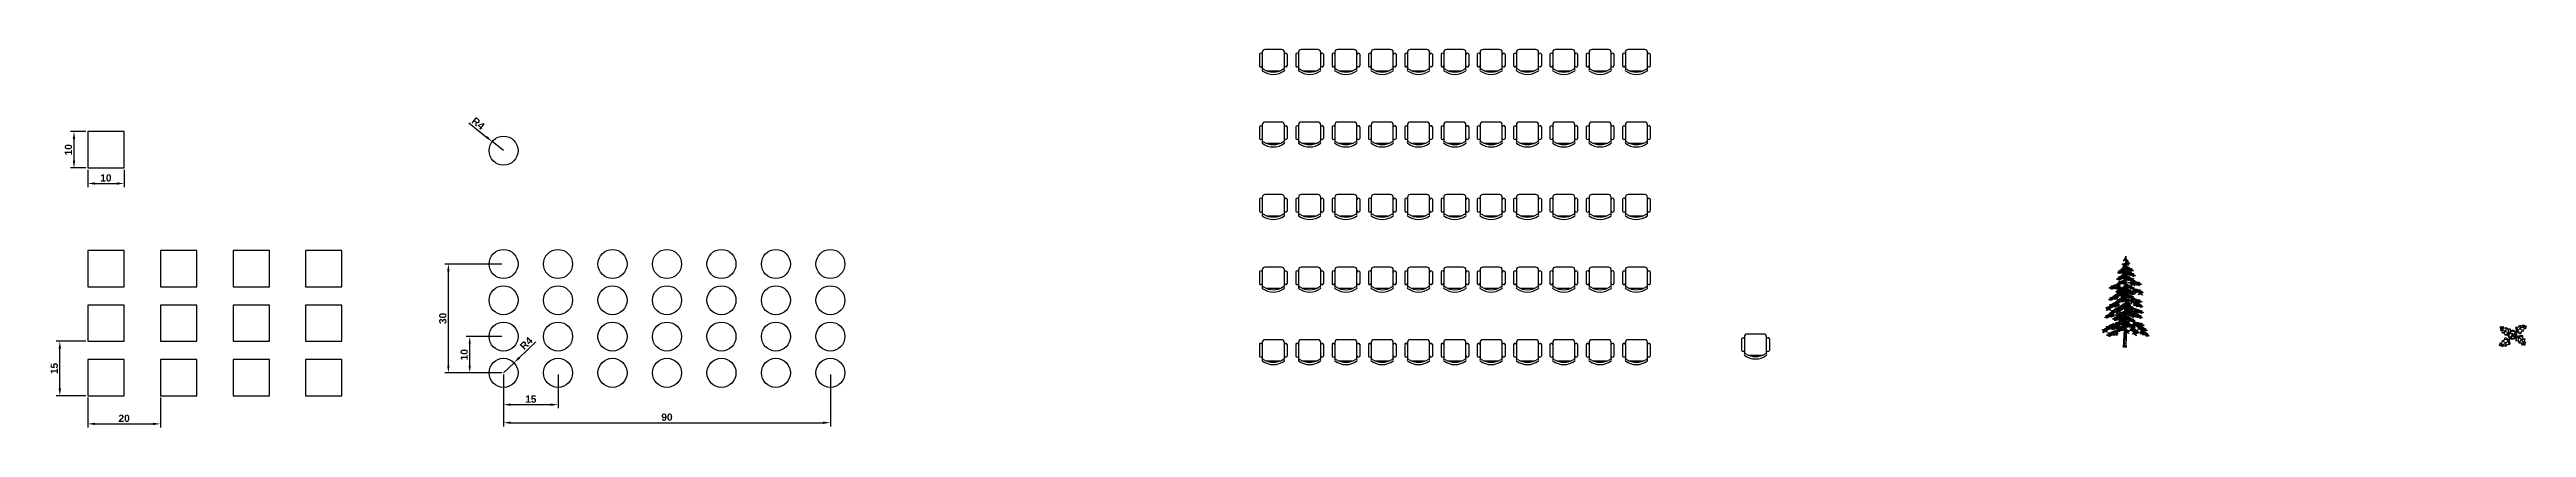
# Model space of a CAD drawing. Header units: millimetres. Extents: x 2178 to 2860, y 1716 to 1821.
import ezdxf

# ---------------------------------------------------------------- set-up
doc = ezdxf.new("R2010")
doc.units = ezdxf.units.MM
doc.layers.add('Cota', color=255, linetype='Continuous')
doc.layers.add('Linha', color=7, linetype='Continuous', lineweight=30)
doc.styles.get("Standard").update_dxf_attribs({"font": ''})
doc.styles.get('Standard').set_extended_font_data('Arial', bold=True)
doc.dimstyles.new('ISO-25', dxfattribs={"dimscale": 0.8, "dimtxt": 2.5, "dimasz": 2.5, "dimexe": 1.25, "dimexo": 0.625, "dimtad": 1, "dimtxsty": 'Standard', "dimcen": 2.5, "dimclrt": 7, "dimadec": 0, "dimazin": 0, "dimtfac": 1, "dimtmove": 0, "dimatfit": 3, "dimfxl": 1, "dimarcsym": 0})

# ---------------------------------------------------------------- blocks, each defined once
blk = doc.blocks.new('*U1')
at = {"layer": 'Linha'}
blk.add_lwpolyline([(-5, -5), (5, -5), (5, 5), (-5, 5)], close=True, dxfattribs=at)
blk = doc.blocks.new('*U2')
at = {"layer": 'Cota', "color": 0, "linetype": 'ByBlock', "lineweight": -2, "transparency": 16777216}
for p in [(0, 30), (20, 30), (40, 30), (60, 30), (0, 15), (20, 15), (40, 15), (60, 15), (0, 0), (20, 0), (40, 0), (60, 0)]:
    blk.add_blockref('*U1', p, dxfattribs=at)
blk = doc.blocks.new('*D3')
at = {"layer": 'Cota', "color": 0, "lineweight": -2, "transparency": 16777216}
for p, q in [((2188.08, 1724.6), (2188.08, 1716.33)), ((2208.08, 1724.6), (2208.08, 1716.33)), ((2190.08, 1717.33), (2206.08, 1717.33))]:
    blk.add_line(p, q, dxfattribs=at)
at = {"layer": 'Cota', "color": 0, "transparency": 16777216}
for points in [[(2190.08, 1717.66), (2190.08, 1717), (2188.08, 1717.33)], [(2206.08, 1717.66), (2206.08, 1717), (2208.08, 1717.33)]]:
    blk.add_solid(points, dxfattribs=at)
at = {"layer": 'Defpoints', "color": 0, "transparency": 16777216}
for p in [(2188.08, 1725.1), (2208.08, 1725.1), (2208.08, 1717.33)]:
    blk.add_point(p, dxfattribs=at)
at = {"layer": 'Cota', "color": 7, "transparency": 16777216, "insert": (2198.08, 1718.85), "char_height": 2, "attachment_point": 5}
blk.add_mtext('20', dxfattribs=at)
blk = doc.blocks.new('*D4')
at = {"layer": 'Cota', "color": 0, "lineweight": -2, "transparency": 16777216}
for p, q in [((2187.58, 1740.1), (2179.38, 1740.1)), ((2180.38, 1727.1), (2180.38, 1738.1)), ((2187.58, 1725.1), (2179.38, 1725.1))]:
    blk.add_line(p, q, dxfattribs=at)
at = {"layer": 'Cota', "color": 0, "transparency": 16777216}
for points in [[(2180.05, 1738.1), (2180.71, 1738.1), (2180.38, 1740.1)], [(2180.05, 1727.1), (2180.71, 1727.1), (2180.38, 1725.1)]]:
    blk.add_solid(points, dxfattribs=at)
at = {"layer": 'Defpoints', "color": 0, "transparency": 16777216}
for p in [(2180.38, 1740.1), (2188.08, 1740.1), (2188.08, 1725.1)]:
    blk.add_point(p, dxfattribs=at)
at = {"layer": 'Cota', "color": 7, "transparency": 16777216, "insert": (2178.86, 1732.6), "char_height": 2, "attachment_point": 5, "rotation": 90}
blk.add_mtext('15', dxfattribs=at)
blk = doc.blocks.new('*U5')
at = {"layer": 'Linha'}
blk.add_circle((0, 0), 4, dxfattribs=at)
blk = doc.blocks.new('*U6')
at = {"layer": 'Linha', "color": 0, "linetype": 'ByBlock', "lineweight": -2, "transparency": 16777216}
for p in [(0, 30), (15, 30), (30, 30), (45, 30), (60, 30), (75, 30), (90, 30), (0, 20), (15, 20), (30, 20), (45, 20), (60, 20), (75, 20), (90, 20), (0, 10), (15, 10), (30, 10), (45, 10), (60, 10), (75, 10), (90, 10), (0, 0), (15, 0), (30, 0), (45, 0), (60, 0), (75, 0), (90, 0)]:
    blk.add_blockref('*U5', p, dxfattribs=at)
blk = doc.blocks.new('*D7')
at = {"layer": 'Cota', "color": 0, "lineweight": -2, "transparency": 16777216}
for p, q in [((2311.43, 1739.95), (2306.89, 1735.57)), ((2302.58, 1731.4), (2305.46, 1734.18))]:
    blk.add_line(p, q, dxfattribs=at)
at = {"layer": 'Cota', "color": 0, "transparency": 16777216}
blk.add_solid([(2306.66, 1735.81), (2307.13, 1735.33), (2305.46, 1734.18)], dxfattribs=at)
at = {"layer": 'Defpoints', "color": 0, "transparency": 16777216}
for p in [(2305.46, 1734.18), (2302.58, 1731.4)]:
    blk.add_point(p, dxfattribs=at)
at = {"layer": 'Cota', "color": 7, "transparency": 16777216, "insert": (2308.83, 1739.54), "char_height": 2, "attachment_point": 5, "rotation": 44.04479}
blk.add_mtext('R4', dxfattribs=at)
blk = doc.blocks.new('*D8')
at = {"layer": 'Cota', "color": 0, "lineweight": -2, "transparency": 16777216}
for p, q in [((2302.58, 1730.9), (2302.58, 1721.63)), ((2317.58, 1730.9), (2317.58, 1721.63)), ((2304.58, 1722.63), (2315.58, 1722.63))]:
    blk.add_line(p, q, dxfattribs=at)
at = {"layer": 'Cota', "color": 0, "transparency": 16777216}
for points in [[(2304.58, 1722.96), (2304.58, 1722.29), (2302.58, 1722.63)], [(2315.58, 1722.96), (2315.58, 1722.29), (2317.58, 1722.63)]]:
    blk.add_solid(points, dxfattribs=at)
at = {"layer": 'Defpoints', "color": 0, "transparency": 16777216}
for p in [(2302.58, 1731.4), (2317.58, 1731.4), (2317.58, 1722.63)]:
    blk.add_point(p, dxfattribs=at)
at = {"layer": 'Cota', "color": 7, "transparency": 16777216, "insert": (2310.08, 1724.15), "char_height": 2, "attachment_point": 5}
blk.add_mtext('15', dxfattribs=at)
blk = doc.blocks.new('*D9')
at = {"layer": 'Cota', "color": 0, "lineweight": -2, "transparency": 16777216}
for p, q in [((2302.08, 1741.4), (2292.26, 1741.4)), ((2293.26, 1733.4), (2293.26, 1739.4)), ((2302.08, 1731.4), (2292.26, 1731.4))]:
    blk.add_line(p, q, dxfattribs=at)
at = {"layer": 'Cota', "color": 0, "transparency": 16777216}
for points in [[(2292.93, 1739.4), (2293.59, 1739.4), (2293.26, 1741.4)], [(2292.93, 1733.4), (2293.59, 1733.4), (2293.26, 1731.4)]]:
    blk.add_solid(points, dxfattribs=at)
at = {"layer": 'Defpoints', "color": 0, "transparency": 16777216}
for p in [(2293.26, 1741.4), (2302.58, 1741.4), (2302.58, 1731.4)]:
    blk.add_point(p, dxfattribs=at)
at = {"layer": 'Cota', "color": 7, "transparency": 16777216, "insert": (2291.74, 1736.4), "char_height": 2, "attachment_point": 5, "rotation": 90}
blk.add_mtext('10', dxfattribs=at)
blk = doc.blocks.new('*D10')
at = {"layer": 'Cota', "color": 0, "lineweight": -2, "transparency": 16777216}
for p, q in [((2302.58, 1730.9), (2302.58, 1716.65)), ((2392.58, 1730.9), (2392.58, 1716.65)), ((2304.58, 1717.65), (2390.58, 1717.65))]:
    blk.add_line(p, q, dxfattribs=at)
at = {"layer": 'Cota', "color": 0, "transparency": 16777216}
for points in [[(2304.58, 1717.99), (2304.58, 1717.32), (2302.58, 1717.65)], [(2390.58, 1717.99), (2390.58, 1717.32), (2392.58, 1717.65)]]:
    blk.add_solid(points, dxfattribs=at)
at = {"layer": 'Defpoints', "color": 0, "transparency": 16777216}
for p in [(2302.58, 1731.4), (2392.58, 1731.4), (2392.58, 1717.65)]:
    blk.add_point(p, dxfattribs=at)
at = {"layer": 'Cota', "color": 7, "transparency": 16777216, "insert": (2347.58, 1719.17), "char_height": 2, "attachment_point": 5}
blk.add_mtext('90', dxfattribs=at)
blk = doc.blocks.new('*D11')
at = {"layer": 'Cota', "color": 0, "lineweight": -2, "transparency": 16777216}
for p, q in [((2302.08, 1761.4), (2286.38, 1761.4)), ((2287.38, 1733.4), (2287.38, 1759.4)), ((2302.08, 1731.4), (2286.38, 1731.4))]:
    blk.add_line(p, q, dxfattribs=at)
at = {"layer": 'Cota', "color": 0, "transparency": 16777216}
for points in [[(2287.04, 1759.4), (2287.71, 1759.4), (2287.38, 1761.4)], [(2287.04, 1733.4), (2287.71, 1733.4), (2287.38, 1731.4)]]:
    blk.add_solid(points, dxfattribs=at)
at = {"layer": 'Defpoints', "color": 0, "transparency": 16777216}
for p in [(2287.38, 1761.4), (2302.58, 1761.4), (2302.58, 1731.4)]:
    blk.add_point(p, dxfattribs=at)
at = {"layer": 'Cota', "color": 7, "transparency": 16777216, "insert": (2285.86, 1746.4), "char_height": 2, "attachment_point": 5, "rotation": 90}
blk.add_mtext('30', dxfattribs=at)
blk = doc.blocks.new('*D12')
at = {"layer": 'Cota', "color": 0, "lineweight": -2, "transparency": 16777216}
for p, q in [((2187.58, 1797.89), (2183.28, 1797.89)), ((2184.28, 1795.89), (2184.28, 1789.89)), ((2187.58, 1787.89), (2183.28, 1787.89))]:
    blk.add_line(p, q, dxfattribs=at)
at = {"layer": 'Cota', "color": 0, "transparency": 16777216}
for points in [[(2183.95, 1795.89), (2184.62, 1795.89), (2184.28, 1797.89)], [(2183.95, 1789.89), (2184.62, 1789.89), (2184.28, 1787.89)]]:
    blk.add_solid(points, dxfattribs=at)
at = {"layer": 'Defpoints', "color": 0, "transparency": 16777216}
for p in [(2188.08, 1797.89), (2184.28, 1787.89), (2188.08, 1787.89)]:
    blk.add_point(p, dxfattribs=at)
at = {"layer": 'Cota', "color": 7, "transparency": 16777216, "insert": (2182.76, 1792.89), "char_height": 2, "attachment_point": 5, "rotation": 90}
blk.add_mtext('10', dxfattribs=at)
blk = doc.blocks.new('*D13')
at = {"layer": 'Cota', "color": 0, "lineweight": -2, "transparency": 16777216}
for p, q in [((2188.08, 1787.39), (2188.08, 1782.6)), ((2198.08, 1787.39), (2198.08, 1782.6)), ((2190.08, 1783.6), (2196.08, 1783.6))]:
    blk.add_line(p, q, dxfattribs=at)
at = {"layer": 'Cota', "color": 0, "transparency": 16777216}
for points in [[(2190.08, 1783.93), (2190.08, 1783.27), (2188.08, 1783.6)], [(2196.08, 1783.93), (2196.08, 1783.27), (2198.08, 1783.6)]]:
    blk.add_solid(points, dxfattribs=at)
at = {"layer": 'Defpoints', "color": 0, "transparency": 16777216}
for p in [(2188.08, 1787.89), (2198.08, 1787.89), (2198.08, 1783.6)]:
    blk.add_point(p, dxfattribs=at)
at = {"layer": 'Cota', "color": 7, "transparency": 16777216, "insert": (2193.08, 1785.12), "char_height": 2, "attachment_point": 5}
blk.add_mtext('10', dxfattribs=at)
blk = doc.blocks.new('*D14')
at = {"layer": 'Cota', "color": 0, "lineweight": -2, "transparency": 16777216}
for p, q in [((2292.98, 1800.33), (2297.9, 1796.39)), ((2302.58, 1792.65), (2299.46, 1795.14))]:
    blk.add_line(p, q, dxfattribs=at)
at = {"layer": 'Cota', "color": 0, "transparency": 16777216}
blk.add_solid([(2298.11, 1796.65), (2297.69, 1796.13), (2299.46, 1795.14)], dxfattribs=at)
at = {"layer": 'Defpoints', "color": 0, "transparency": 16777216}
for p in [(2299.46, 1795.14), (2302.58, 1792.65)]:
    blk.add_point(p, dxfattribs=at)
at = {"layer": 'Cota', "color": 7, "transparency": 16777216, "insert": (2295.6, 1800.16), "char_height": 2, "attachment_point": 5, "rotation": 321.33032}
blk.add_mtext('R4', dxfattribs=at)
blk = doc.blocks.new('cadeira')
at = {"layer": 'Linha'}
for p, q in [((2.29, 6.86), (-2.29, 6.86)), ((-3.81, 5.56), (-3.81, 2.32)), ((-3.05, 6.1), (-3.05, 1.78)), ((-1.89, 1.02), (1.89, 1.02)), ((3.05, 1.78), (3.05, 6.1)), ((3.82, 5.56), (3.82, 2.32))]:
    blk.add_line(p, q, dxfattribs=at)
for centre, radius, start, end in [((-2.29, 6.1), 0.762, 90, 180), ((2.29, 6.1), 0.762, 0, 90), ((-3.43, 5.45), 0.397, 16.2602, 163.7398), ((-3.43, 2.43), 0.397, 196.2602, 343.7398), ((-2.82, 1.18), 0.279, 57.97259, 216.69006), ((-2.29, 1.78), 0.762, 180, 207.58444), ((0, 5.08), 5.08, 233.1301, 306.8699), ((0, 5.63), 4.99, 237.57575, 302.42425), ((2.82, 1.18), 0.279, 323.30994, 122.02741), ((2.29, 1.78), 0.762, 332.41556, 0), ((3.44, 5.45), 0.397, 16.2602, 170.70537), ((3.44, 2.43), 0.397, 189.29463, 343.7398)]:
    blk.add_arc(centre, radius, start, end, dxfattribs=at)
blk = doc.blocks.new('*U16')
at = {"layer": 'Linha'}
blk.add_blockref('cadeira', (-0.01, -3.43), dxfattribs=at)
blk = doc.blocks.new('*U17')
at = {"layer": 'Linha', "color": 0, "linetype": 'ByBlock', "lineweight": -2, "transparency": 16777216}
for p in [(0, 80), (10, 80), (20, 80), (30, 80), (40, 80), (50, 80), (60, 80), (70, 80), (80, 80), (90, 80), (100, 80), (0, 60), (10, 60), (20, 60), (30, 60), (40, 60), (50, 60), (60, 60), (70, 60), (80, 60), (90, 60), (100, 60), (0, 40), (10, 40), (20, 40), (30, 40), (40, 40), (50, 40), (60, 40), (70, 40), (80, 40), (90, 40), (100, 40), (0, 20), (10, 20), (20, 20), (30, 20), (40, 20), (50, 20), (60, 20), (70, 20), (80, 20), (90, 20), (100, 20), (0, 0), (10, 0), (20, 0), (30, 0), (40, 0), (50, 0), (60, 0), (70, 0), (80, 0), (90, 0), (100, 0)]:
    blk.add_blockref('*U16', p, dxfattribs=at)
blk = doc.blocks.new('NEEDLES')
for p, q in [((0, 0), (34, -17)), ((10, -6), (11, -22)), ((15, -10), (19, -25)), ((21, -12), (28, -26)), ((27, -15), (37, -26)), ((35, -18), (43, -24))]:
    blk.add_line(p, q)
blk = doc.blocks.new('NEEDLE')
for p, xscale, yscale, zscale, rotation in [((-0.5, 0), -0.24, 0.24, 0.24, 349.153938869936), ((-0.2, 0), -0.3, 0.3, 0.3, 29.2082924679731), ((0.1, 0), 0.24, 0.24, 0.24, 334.9095387782332)]:
    blk.add_blockref('NEEDLES', p, dxfattribs=dict(xscale=xscale, yscale=yscale, zscale=zscale, rotation=rotation))
blk = doc.blocks.new('BRANCH')
for p, xscale, yscale, zscale, rotation in [((-1.4, 0.6), -0.3, 0.3, 0.3, 359.640705686777), ((1.8, 2.1), -0.24, 0.24, 0.24, 19.43419401655424), ((0.2, 0.9), 0.24, 0.24, 0.24, 330.4324132188039), ((-16.9, -10.4), -0.24, 0.24, 0.24, 359.640705686777), ((-9, -5.4), -0.3, 0.3, 0.3, 349.153938869936), ((-13, -9.9), -0.24, 0.24, 0.24, 19.43419401655424), ((-5.8, -5.5), -0.24, 0.24, 0.24, 24.73116690854377), ((-0.7, -5.7), -0.24, 0.24, 0.24, 29.2082924679731), ((-2, -4.1), 0.24, 0.24, 0.24, 334.9095387782332)]:
    blk.add_blockref('NEEDLES', p, dxfattribs=dict(xscale=xscale, yscale=yscale, zscale=zscale, rotation=rotation))
blk = doc.blocks.new('PINE')
for p, q in [((-5.2, 318.7, 41.3), (0.5, 323, 41.3)), ((0.7, 357.7, 41.3), (-2.4, 354.6, 41.3)), ((0.7, 357.7, 41.3), (-1.8, 358, 41.3)), ((2.7, 301.4, 41.3), (0.2, 301.9, 41.3)), ((0.2, 301.6, 41.3), (2.4, 301.9, 41.3)), ((0.5, 337.5, 41.3), (3.3, 339.2, 41.3)), ((0.5, 323, 41.3), (2.2, 323.3, 41.3)), ((0.5, 322.7, 41.3), (2.4, 322.4, 41.3)), ((3.6, 359.2, 41.3), (0.7, 357.7, 41.3)), ((1, 337.8, 41.3), (3, 338.7, 41.3)), ((2.2, 323.3, 41.3), (2.7, 329.3, 41.3)), ((2.4, 301.9, 41.3), (2.7, 312.5, 41.3)), ((2.7, 301.6, 41.3), (2.4, 293.4, 41.3)), ((2.7, 329.5, 41.3), (2.7, 326.4, 41.3)), ((2.7, 326.4, 41.3), (6.4, 324.7, 41.3)), ((12.1, 305.3, 41.3), (2.7, 308.2, 41.3)), ((3, 338.7, 41.3), (4.4, 355.2, 41.3)), ((3, 325.6, 41.3), (3, 322.7, 41.3)), ((9.3, 309, 41.3), (3, 308.5, 41.3)), ((3, 309, 41.3), (3.3, 299.1, 41.3)), ((3, 307.6, 41.3), (12.1, 305.1, 41.3)), ((4.7, 355.5, 41.3), (3.3, 338.1, 41.3)), ((3.3, 311, 41.3), (3.3, 323, 41.3)), ((3.6, 359.4, 41.3), (4.2, 366.3, 41.3)), ((3.6, 359.4, 41.3), (4.7, 355.5, 41.3)), ((4.4, 355.2, 41.3), (3.6, 359.2, 41.3)), ((5.6, 344.3, 41.3), (3.6, 343.5, 41.3)), ((5.9, 344.3, 41.3), (3.6, 342.9, 41.3)), ((4.2, 366.3, 41.3), (3.9, 358.9, 41.3)), ((8.7, 342.6, 41.3), (5.9, 344.3, 41.3)), ((12.7, 307.6, 41.3), (9.3, 309, 41.3)), ((22.9, 297.7, 41.3), (12.1, 305.3, 41.3)), ((12.1, 305.1, 41.3), (14.1, 295.4, 41.3)), ((28.1, 292.2, 41.3), (22.9, 297.7, 41.3)), ((-28.6, 212, 41.3), (-16.3, 215.4, 41.3)), ((-11.5, 284.3, 41.3), (-22, 277.7, 41.3)), ((-16.9, 278, 41.3), (-7.8, 284.3, 41.3)), ((-16.6, 258.9, 41.3), (-11.8, 263.2, 41.3)), ((-16.3, 215.4, 41.3), (-4.4, 219.9, 41.3)), ((-16.3, 215.4, 41.3), (-4.4, 219.4, 41.3)), ((-14.3, 233.9, 41.3), (-3.8, 242.1, 41.3)), ((-11.8, 263.2, 41.3), (-5.2, 264.9, 41.3)), ((2.2, 284.3, 41.3), (-11.5, 284.3, 41.3)), ((2.4, 283.7, 41.3), (-10.9, 284.3, 41.3)), ((-5.8, 194.9, 41.3), (-0.7, 203.4, 41.3)), ((2.4, 262.1, 41.3), (-5.5, 264.6, 41.3)), ((-5.2, 264.9, 41.3), (2.7, 262.6, 41.3)), ((-4.7, 2.5, 41.3), (3.6, 233.6, 41.3)), ((-4.4, 219.9, 41.3), (2.7, 216.8, 41.3)), ((-4.4, 219.4, 41.3), (3.6, 215.7, 41.3)), ((-3.8, 242.1, 41.3), (2.4, 245, 41.3)), ((2.4, 293.1, 41.3), (-1.8, 292.5, 41.3)), ((-1.8, 292.5, 41.3), (2.7, 292.2, 41.3)), ((-0.7, 203.4, 41.3), (3, 202.3, 41.3)), ((-0.4, 203.4, 41.3), (3.3, 202.8, 41.3)), ((2.4, 292.5, 41.3), (2.2, 284.3, 41.3)), ((2.2, 269.8, 41.3), (2.2, 265.2, 41.3)), ((2.4, 259.2, 41.3), (2.2, 251.8, 41.3)), ((2.4, 245, 41.3), (2.2, 249, 41.3)), ((2.7, 268.6, 41.3), (2.7, 264.3, 41.3)), ((2.7, 216.8, 41.3), (2.7, 213.1, 41.3)), ((3, 272.9, 41.3), (17.3, 278.6, 41.3)), ((3, 192.3, 41.3), (3.6, 208.3, 41.3)), ((17.5, 278.9, 41.3), (3.3, 273.7, 41.3)), ((3.3, 267.5, 41.3), (3.9, 260.4, 41.3)), ((3.3, 255.5, 41.3), (11.6, 249.5, 41.3)), ((4.4, 202, 41.3), (3.3, 217.1, 41.3)), ((3.6, 256.7, 41.3), (3.9, 247.3, 41.3)), ((15.3, 247, 41.3), (3.6, 256.4, 41.3)), ((3.9, 260.4, 41.3), (12.7, 261.5, 41.3)), ((4.7, 237, 41.3), (3.9, 257.2, 41.3)), ((3.9, 220.2, 41.3), (4.2, 213.4, 41.3)), ((3.9, 200.9, 41.3), (4.2, 194, 41.3)), ((8.1, 215.4, 41.3), (4.2, 213.4, 41.3)), ((8.1, 234.7, 41.3), (4.4, 233.6, 41.3)), ((4.4, 212.8, 41.3), (7.9, 214.8, 41.3)), ((4.4, 212.5, 41.3), (4.7, 208.8, 41.3)), ((4.5, 201.3, 41.3), (5.8, 177.9, 41.3)), ((8.4, 234.5, 41.3), (4.7, 233, 41.3)), ((11.8, 213.7, 41.3), (8.1, 215.4, 41.3)), ((11.6, 249.5, 41.3), (15.3, 246.7, 41.3)), ((12.7, 261.5, 41.3), (15.8, 260.4, 41.3)), ((13, 261.5, 41.3), (19, 261.8, 41.3)), ((23.8, 241.3, 41.3), (15.3, 247, 41.3)), ((33.8, 239.6, 41.3), (15.3, 247, 41.3)), ((28.1, 272, 41.3), (17.5, 278.9, 41.3)), ((30.1, 266.6, 41.3), (28.6, 272, 41.3)), ((41.7, 260.6, 41.3), (30.1, 266.6, 41.3)), ((38.9, 238.7, 41.3), (33.8, 239.6, 41.3)), ((54, 256.7, 41.3), (41.7, 260.6, 41.3)), ((48.9, 255.8, 41.3), (42.6, 260.4, 41.3)), ((-31.4, 152.5, 41.3), (-22.3, 160.1, 41.3)), ((-28.9, 100.1, 41.3), (-18.3, 106.6, 41.3)), ((-2.4, 176.6, 41.3), (-20.6, 163.8, 41.3)), ((-18.3, 106.6, 41.3), (-6.9, 115.7, 41.3)), ((-15.5, 192.9, 41.3), (-5.8, 194.9, 41.3)), ((1.6, 187.5, 41.3), (-13.2, 190, 41.3)), ((-12.6, 190.9, 41.3), (4.2, 187.8, 41.3)), ((-8.1, 114.9, 41.3), (-8.4, 108.3, 41.3)), ((-3.5, 116.9, 41.3), (-8.1, 114.9, 41.3)), ((-6.9, 115.7, 41.3), (0.2, 118.9, 41.3)), ((-0.1, 118, 41.3), (-3.5, 116.9, 41.3)), ((-3, 151.3, 41.3), (1.6, 154.2, 41.3)), ((2.2, 178.6, 41.3), (-2.4, 176.6, 41.3)), ((-0.1, 117.7, 41.3), (-0.4, 114.9, 41.3)), ((-0.1, 119.7, 41.3), (0.2, 125.4, 41.3)), ((0.2, 118.9, 41.3), (-0.1, 118, 41.3)), ((-0.1, 96.4, 41.3), (0.7, 108.3, 41.3)), ((1.6, 149.3, 41.3), (1, 153, 41.3)), ((2.2, 132, 41.3), (1.3, 123.1, 41.3)), ((20.7, 106.3, 41.3), (1.3, 104.1, 41.3)), ((2.2, 123.4, 41.3), (1.9, 122.8, 41.3)), ((1.9, 122.8, 41.3), (2.2, 122.3, 41.3)), ((2.7, 187.8, 41.3), (2.2, 176.1, 41.3)), ((6.1, 122.8, 41.3), (2.2, 123.4, 41.3)), ((2.2, 123.1, 41.3), (5.9, 122.6, 41.3)), ((2.2, 122.3, 41.3), (5.9, 122.3, 41.3)), ((2.2, 122, 41.3), (2.2, 117.7, 41.3)), ((2.2, 103.5, 41.3), (20.1, 105.8, 41.3)), ((7, 101.2, 41.3), (2.2, 103.2, 41.3)), ((2.4, 154.7, 41.3), (3, 152.7, 41.3)), ((3, 152.7, 41.3), (2.4, 149, 41.3)), ((2.7, 123.7, 41.3), (3.6, 136.2, 41.3)), ((2.7, 122, 41.3), (3, 115.4, 41.3)), ((5.8, 177.9, 41.3), (3.4, 119.8, 41.3)), ((3.4, 119.8, 41.3), (4.9, 35.1, 41.3)), ((3.6, 197.7, 41.3), (8.1, 196, 41.3)), ((7.6, 196, 41.3), (3.9, 197.2, 41.3)), ((4.4, 157.6, 41.3), (4.2, 148.2, 41.3)), ((5, 179.2, 41.3), (4.4, 178.1, 41.3)), ((4.4, 178.1, 41.3), (5, 175.5, 41.3)), ((16.7, 164.7, 41.3), (5, 173.5, 41.3)), ((5.3, 177.5, 41.3), (10.1, 181.2, 41.3)), ((5.6, 178.6, 41.3), (10.4, 181.8, 41.3)), ((5.9, 122.3, 41.3), (7.6, 120.8, 41.3)), ((9.6, 120.3, 41.3), (6.1, 122.8, 41.3)), ((17.5, 92.4, 41.3), (7, 101.2, 41.3)), ((10.1, 181.2, 41.3), (13.8, 180.6, 41.3)), ((10.4, 181.8, 41.3), (14.4, 180.6, 41.3)), ((16.7, 164.7, 41.3), (22.4, 158.7, 41.3)), ((27.5, 158.4, 41.3), (16.7, 164.7, 41.3)), ((35.8, 102.3, 41.3), (20.7, 106.3, 41.3)), ((40.6, 155.6, 41.3), (27.5, 158.4, 41.3)), ((40.6, 101.8, 41.3), (35.8, 102.3, 41.3)), ((52.6, 96.6, 41.3), (38.3, 101.8, 41.3)), ((44.6, 154.4, 41.3), (40.6, 155.6, 41.3)), ((-5.8, 90.1, 41.3), (-22.6, 76.4, 41.3)), ((-22.6, 76.4, 41.3), (-15.8, 81.6, 41.3)), ((-5.5, 1, 41.3), (-4.1, 25.8, 41.3)), ((-3, 4.7, 41.3), (-4.7, 3.8, 41.3)), ((-4.1, 25.8, 41.3), (-3, 48, 41.3)), ((-3, 29.7, 41.3), (-3.5, 1.3, 41.3)), ((-2.7, 12.7, 41.3), (-3, 10.1, 41.3)), ((-3, 10.1, 41.3), (-1, 9.5, 41.3)), ((-2.4, 9.2, 41.3), (-3, 4.7, 41.3)), ((-2.4, 54.2, 41.3), (-1.5, 53.7, 41.3)), ((-0.4, 50.2, 41.3), (-1.8, 50.5, 41.3)), ((-1.5, 57.9, 41.3), (-1.5, 55.9, 41.3)), ((-1.5, 55.9, 41.3), (-0.4, 55.4, 41.3)), ((-1.5, 53.7, 41.3), (0.2, 53.1, 41.3)), ((-0.7, 77.3, 41.3), (-1.3, 68.2, 41.3)), ((-0.7, 61.3, 41.3), (-1, 30.9, 41.3)), ((-1, 9.5, 41.3), (-0.4, 5.3, 41.3)), ((0.5, 70.5, 41.3), (-0.7, 71, 41.3)), ((-0.4, 55.4, 41.3), (-0.4, 50.2, 41.3)), ((-0.4, 5.3, 41.3), (2.2, 5.3, 41.3)), ((1, 72.2, 41.3), (0.2, 72.4, 41.3)), ((3.3, 39.4, 41.3), (0.2, 39.1, 41.3)), ((2.7, 70.5, 41.3), (0.5, 70.5, 41.3)), ((1.3, 74.4, 41.3), (0.7, 72.2, 41.3)), ((0.7, 72.2, 41.3), (1, 67.9, 41.3)), ((3, 72.2, 41.3), (1, 72.2, 41.3)), ((1.9, 81.6, 41.3), (1.3, 75.3, 41.3)), ((1.3, 72.4, 41.3), (2.7, 73, 41.3)), ((1.6, 73, 41.3), (1.3, 72.4, 41.3)), ((3, 73.9, 41.3), (1.6, 73, 41.3)), ((1.6, 19.8, 41.3), (1.9, 16.9, 41.3)), ((2.4, 74.2, 41.3), (1.9, 78.1, 41.3)), ((1.9, 43.1, 41.3), (1.9, 37.1, 41.3)), ((1.9, 37.1, 41.3), (3.6, 37.4, 41.3)), ((1.9, 16.9, 41.3), (3.6, 16.6, 41.3)), ((2.4, 53.4, 41.3), (3, 14.9, 41.3)), ((2.7, 73, 41.3), (5.9, 72.2, 41.3)), ((2.7, 72.7, 41.3), (3, 71, 41.3)), ((3, 71, 41.3), (2.7, 68.7, 41.3)), ((4.2, 71, 41.3), (2.7, 70.5, 41.3)), ((6.4, 71.9, 41.3), (3, 73.9, 41.3)), ((4.2, 72.4, 41.3), (3, 72.2, 41.3)), ((3.3, 87.8, 41.3), (3.6, 74.4, 41.3)), ((4.7, 39.7, 41.3), (3.3, 39.4, 41.3)), ((3.6, 72.2, 41.3), (3.6, 69.6, 41.3)), ((3.6, 37.4, 41.3), (3.6, 31.4, 41.3)), ((3.9, 59.9, 41.3), (4.2, 34.9, 41.3)), ((4.9, 35.1, 41.3), (4.2, 16.3, 41.3)), ((4.2, 16.3, 41.3), (5.3, 1.4, 41.3)), ((4.7, 0.7, 41.3), (4.2, 10.7, 41.3)), ((63.7, 92.4, 41.3), (52.6, 96.6, 41.3)), ((87.6, 58.5, 41.3), (71.1, 67.3, 41.3))]:
    blk.add_line(p, q)
for name, p, xscale, yscale, zscale in [('BRANCH', (2.5, 294.9, 41.3), 1.3666271547347, 1.3666271547347, 1.3666271547347), ('NEEDLE', (0.2, 301.6, 41.3), 1.138855962278917, 1.138855962278917, 1.138855962278917), ('NEEDLE', (0.7, 337.2, 41.3), 1.138855962278917, 1.138855962278917, 1.138855962278917), ('BRANCH', (3.3, 326.7, 41.3), -1.138855962278917, 1.138855962278917, 1.138855962278917), ('NEEDLE', (8.6, 342.6, 41.3), -0.9110847698231334, 0.9110847698231334, 0.9110847698231334), ('BRANCH', (11.3, 306.5, 41.3), -1.138855962278917, 1.138855962278917, 1.138855962278917), ('BRANCH', (-34.9, 210.1, 41.3), 1.138855962278917, 1.138855962278917, 1.138855962278917), ('BRANCH', (-1.5, 203.5, 41.3), 1.3666271547347, 1.3666271547347, 1.3666271547347), ('BRANCH', (-0.1, 244.5, 41.3), 1.3666271547347, 1.3666271547347, 1.3666271547347), ('BRANCH', (3.7, 289.2, 41.3), -1.3666271547347, 1.3666271547347, 1.3666271547347), ('BRANCH', (4.6, 237.1, 41.3), -1.3666271547347, 1.3666271547347, 1.3666271547347), ('BRANCH', (3, 255.5, 41.3), -1.138855962278917, 1.138855962278917, 1.138855962278917), ('NEEDLE', (7.6, 196, 41.3), -1.138855962278917, 1.138855962278917, 1.138855962278917), ('BRANCH', (8.4, 215.7, 41.3), -1.138855962278917, 1.138855962278917, 1.138855962278917), ('BRANCH', (-50.9, 139.2, 41.3), 1.138855962278917, 1.138855962278917, 1.138855962278917), ('BRANCH', (-24.3, 160.2, 41.3), 1.3666271547347, 1.3666271547347, 1.3666271547347), ('BRANCH', (-7.7, 111.3, 41.3), 1.3666271547347, 1.3666271547347, 1.3666271547347), ('BRANCH', (2.3, 175.6, 41.3), -1.3666271547347, 1.3666271547347, 1.3666271547347), ('BRANCH', (3.1, 103, 41.3), -1.3666271547347, 1.3666271547347, 1.3666271547347), ('BRANCH', (6.3, 146.8, 41.3), -1.3666271547347, 1.3666271547347, 1.3666271547347), ('BRANCH', (7.5, 159.4, 41.3), -1.138855962278917, 1.138855962278917, 1.138855962278917), ('NEEDLE', (13.6, 180.6, 41.3), -1.138855962278917, 1.138855962278917, 1.138855962278917), ('BRANCH', (39, 138.8, 41.3), -1.138855962278917, 1.138855962278917, 1.138855962278917), ('BRANCH', (40, 182.6, 41.3), -1.138855962278917, 1.138855962278917, 1.138855962278917), ('BRANCH', (-26.6, 92.7, 41.3), 1.138855962278917, 1.138855962278917, 1.138855962278917), ('NEEDLE', (6.4, 71.6, 41.3), -1.138855962278917, 1.138855962278917, 1.138855962278917), ('BRANCH', (57.7, 87.5, 41.3), -1.138855962278917, 1.138855962278917, 1.138855962278917)]:
    blk.add_blockref(name, p, dxfattribs=dict(xscale=xscale, yscale=yscale, zscale=zscale))
for name, p, xscale, yscale, zscale, rotation in [('BRANCH', (-2.5, 320.9, 41.3), 1.138855962278917, 1.138855962278917, 1.138855962278917, 8.841814560191672), ('NEEDLES', (-1.3, 322.8, 41.3), -0.191327801662858, 0.191327801662858, 0.191327801662858, 349.153938869936), ('NEEDLES', (0, 357.3, 41.3), -0.2391597520785725, 0.2391597520785725, 0.2391597520785725, 29.2082924679731), ('NEEDLES', (0.5, 357.5, 41.3), 0.191327801662858, 0.191327801662858, 0.191327801662858, 311.8244051054249), ('NEEDLES', (5.1, 355.2, 41.3), 0.2733254309469401, 0.2733254309469401, 0.2733254309469401, 334.9095387782332), ('BRANCH', (-24.2, 253.5, 41.3), 1.3666271547347, 1.3666271547347, 1.3666271547347, 349.0014269835797), ('BRANCH', (0.1, 221.2, 41.3), 1.3666271547347, 1.3666271547347, 1.3666271547347, 343.2329938822522), ('BRANCH', (1, 270.2, 41.3), 1.138855962278917, 1.138855962278917, 1.138855962278917, 351.6026974133102), ('BRANCH', (25.9, 267.4, 41.3), -1.3666271547347, 1.3666271547347, 1.3666271547347, 13.78085509118372), ('BRANCH', (27, 197.1, 41.3), -1.3666271547347, 1.3666271547347, 1.3666271547347, 13.78085509118372), ('BRANCH', (33.9, 236.1, 41.3), -1.138855962278917, 1.138855962278917, 1.138855962278917, 14.4021300739743), ('NEEDLE', (59.6, 223.3, 41.3), -1.138855962278917, 1.138855962278917, 1.138855962278917, 9.489934286129767), ('NEEDLE', (-64.4, 161.8, 41.3), 1.138855962278917, 1.138855962278917, 1.138855962278917, 353.2400604709226), ('BRANCH', (-31, 182.9, 41.3), 1.3666271547347, 1.3666271547347, 1.3666271547347, 357.8526155626894), ('BRANCH', (-8.4, 125.4, 41.3), 1.3666271547347, 1.3666271547347, 1.3666271547347, 343.2329938822522), ('BRANCH', (-0.9, 143.6, 41.3), 1.3666271547347, 1.3666271547347, 1.3666271547347, 348.9353722748186), ('BRANCH', (-6.3, 169.8, 41.3), 1.138855962278917, 1.138855962278917, 1.138855962278917, 4.071813894307644), ('BRANCH', (9.2, 124, 41.3), -1.138855962278917, 1.138855962278917, 1.138855962278917, 2.793326214071977), ('BRANCH', (35.9, 103.1, 41.3), -1.3666271547347, 1.3666271547347, 1.3666271547347, 13.78085509118372), ('BRANCH', (41.6, 155.7, 41.3), -1.138855962278917, 1.138855962278917, 1.138855962278917, 6.849557992766557), ('NEEDLE', (-78.4, 73.6, 41.3), 1.138855962278917, 1.138855962278917, 1.138855962278917, 353.2400604709226), ('BRANCH', (-45, 94.7, 41.3), 1.3666271547347, 1.3666271547347, 1.3666271547347, 357.8526155626894), ('BRANCH', (-35.9, 68.3, 41.3), 1.3666271547347, 1.3666271547347, 1.3666271547347, 356.3303840116624), ('BRANCH', (-5.7, 85.8, 41.3), 1.138855962278917, 1.138855962278917, 1.138855962278917, 4.488434163662397), ('BRANCH', (28.7, 81.8, 41.3), -1.138855962278917, 1.138855962278917, 1.138855962278917, 351.7663885624799), ('NEEDLE', (37.9, 63.4, 41.3), -1.138855962278917, 1.138855962278917, 1.138855962278917, 353.2469382520364), ('BRANCH', (67.6, 69.1, 41.3), -1.138855962278917, 1.138855962278917, 1.138855962278917, 353.8970631405007)]:
    blk.add_blockref(name, p, dxfattribs=dict(xscale=xscale, yscale=yscale, zscale=zscale, rotation=rotation))
blk = doc.blocks.new('PINUS')
at = {"xscale": 6.887136784188572, "yscale": 6.887136784188572, "zscale": 6.887136784188572}
blk.add_blockref('PINE', (0, 0), dxfattribs=at)
blk = doc.blocks.new('PLANTA_INTERIOR')
at = {"linetype": 'Continuous'}
for p, q in [((-16.2005, 11.4774), (-13.9899, 8.1064)), ((-16.2005, 11.4774), (-14.8639, 10.7964)), ((-16.0159, 6.3329), (-16.2005, 11.4774)), ((-14.0069, 5.8704), (-16.0159, 6.3329)), ((-15.3434, 6.5514), (-13.9984, 6.9884)), ((-14.8639, 10.7964), (-12.6195, 11.8975)), ((-13.5868, 2.2894), (-14.0069, 5.8704)), ((-13.9899, 8.1064), (-9.5434, 4.7185)), ((-10.6784, 2.491), (-13.5868, 2.2894)), ((-13.3174, 8.325), (-13.0735, 11.0065)), ((-13.1329, 3.1804), (-10.6614, 4.727)), ((-12.6195, 11.8975), (-12.1909, 9.4345)), ((-12.1909, 9.4345), (-8.3829, 10.3)), ((-9.5858, -0.8715), (-10.6784, 2.491)), ((-9.5434, 4.7185), (-4.1917, 2.9888)), ((-9.1318, 0.0195), (-5.9793, 2.9025)), ((-8.8369, 9.409), (-9.0894, 5.6095)), ((-8.3829, 10.3), (-7.0549, 8.501)), ((-7.1228, -0.443), (-3.5248, 2.2131)), ((-7.0549, 8.501), (-3.0284, 8.6941)), ((-4.8529, 4.012), (-5.7184, 7.82)), ((-3.5248, 2.2131), (-3.3011, 2.4355)), ((-3.3011, 2.4355), (-0.5306, 1.7947)), ((-3.0284, 8.6941), (-3.0709, 3.1041)), ((-3.0709, 3.1041), (0.0797, 2.3163)), ((-0.5306, 1.7947), (-0.2255, -0.5527)), ((-0.5306, 1.7947), (-0.5306, 1.7947)), ((0.0797, 2.3163), (0.4866, -0.031)), ((0.4866, -0.031), (2.1141, 0.2298)), ((2.1141, 0.2298), (5.4346, 3.9146)), ((6.1032, 3.6844), (2.8262, -0.031)), ((4.6914, 8.8812), (5.3859, 11.2828)), ((4.6914, 8.8812), (5.5014, 4.4831)), ((5.3859, 11.2828), (8.8871, 10.7908)), ((5.4346, 3.9146), (5.5014, 4.4831)), ((5.9878, 10.4842), (7.1971, 6.3869)), ((11.1089, 1.1958), (6.1032, 3.6844)), ((10.3916, 8.7942), (6.2847, 4.4028)), ((7.7005, 4.8881), (11.5025, 3.9967)), ((8.8871, 10.7908), (9.9809, 13.4933)), ((9.9809, 13.4933), (13.3837, 12.301)), ((15.3859, 11.3055), (10.3916, 8.7942)), ((10.5828, 12.6946), (10.8893, 9.7953)), ((14.2977, 6.1031), (10.9934, 7.9956)), ((12.7005, 4.8994), (11.1089, 1.1958)), ((14.8995, 5.3044), (12.7005, 4.8994)), ((13.3837, 12.301), (14.68, 13.9039)), ((14.5816, 13.2037), (14.3848, 11.8033)), ((14.68, 13.9039), (19.3848, 11.8146)), ((15.7909, 9.1065), (14.8995, 5.3044)), ((15.2875, 10.6053), (17.5907, 9.2105)), ((19.3848, 11.8146), (15.3859, 11.3055)), ((18.1925, 8.4119), (15.7909, 9.1065)), ((19.3848, 11.8146), (18.1868, 10.9119)), ((18.1868, 10.9119), (18.1925, 8.4119)), ((-18.008, -14.1781), (-16.8101, -13.2754)), ((-18.008, -14.1781), (-14.0091, -13.669)), ((-13.3032, -16.2674), (-18.008, -14.1781)), ((-16.8157, -10.7754), (-14.4141, -11.4699)), ((-16.8101, -13.2754), (-16.8157, -10.7754)), ((-13.9107, -12.9688), (-16.2139, -11.574)), ((-14.4141, -11.4699), (-13.5228, -7.6679)), ((-14.0091, -13.669), (-9.0148, -11.1577)), ((-13.5228, -7.6679), (-11.3237, -7.2629)), ((-12.0069, -14.6645), (-13.3032, -16.2674)), ((-13.2048, -15.5672), (-13.008, -14.1668)), ((-12.921, -8.4665), (-9.6166, -10.359)), ((-8.6042, -15.8568), (-12.0069, -14.6645)), ((-11.3237, -7.2629), (-9.7321, -3.5593)), ((-6.3237, -7.2516), (-10.1257, -6.3602)), ((-9.7321, -3.5593), (-4.7264, -6.0479)), ((-7.1228, -0.443), (-9.5858, -0.8715)), ((-9.206, -15.0581), (-9.5126, -12.1588)), ((-9.0148, -11.1577), (-4.9047, -6.8122)), ((-7.5103, -13.1543), (-8.6042, -15.8568)), ((-4.0092, -13.6463), (-7.5103, -13.1543)), ((-4.611, -12.8477), (-5.8203, -8.7504)), ((-2.019, -3.6148), (-4.7264, -6.0479)), ((-4.1246, -6.8466), (-4.0579, -6.2781)), ((-3.3146, -11.2447), (-4.1246, -6.8466)), ((-4.0579, -6.2781), (-0.9375, -3.1608)), ((-3.3146, -11.2447), (-4.0092, -13.6463)), ((-2.019, -3.6148), (-0.2255, -0.5527)), ((-0.9375, -3.1608), (0.5883, -0.8135)), ((0.5883, -0.8135), (2.2447, -2.0916)), ((2.8262, -0.031), (1.3003, -0.5527)), ((1.3003, -0.5527), (2.4193, -1.4655)), ((2.2447, -2.0916), (6.7108, -2.6626)), ((2.4193, -1.4655), (6.895, -2.1175)), ((4.943, -7.9659), (6.7108, -2.6626)), ((8.8321, -9.0266), (4.943, -7.9659)), ((11.6605, -0.5413), (6.895, -2.1175)), ((12.3677, -6.1981), (7.219, -2.6772)), ((8.125, -4.0768), (7.7715, -7.9659)), ((8.3544, -2.7453), (13.1973, -2.1704)), ((9.5392, -11.1479), (8.8321, -9.0266)), ((13.4283, -11.5015), (9.5392, -11.1479)), ((10.2463, -10.4408), (11.6605, -6.9053)), ((11.6605, -0.5413), (14.1354, -0.8948)), ((15.5496, -10.7943), (12.3677, -6.1981)), ((13.0748, -13.9763), (13.4283, -11.5015)), ((15.5496, -13.6228), (13.0748, -13.9763)), ((16.2567, -5.8446), (13.4283, -6.5517)), ((14.8425, -10.7943), (13.7819, -13.2692)), ((14.1354, -0.8948), (14.1354, -4.4304)), ((14.1354, -4.4304), (16.9638, -5.1375)), ((16.6103, -14.6834), (15.5496, -10.7943)), ((16.6103, -14.6834), (15.5496, -13.6228)), ((17.3174, -9.7337), (15.9032, -9.7337)), ((16.9638, -5.1375), (16.2567, -8.673)), ((16.2567, -8.673), (18.0245, -9.7337)), ((18.0245, -9.7337), (16.6103, -14.6834))]:
    blk.add_line(p, q, dxfattribs=at)
for centre, radius, start, end in [((0.0308, 0.1664), 6, 178.6147, 235.1169), ((0.0308, 0.1664), 5, 168.1647, 238.6725), ((0, 0), 6.1275, 34.37569, 120.1028), ((-0.0601, -0.2075), 5.2461, 33.82192, 124.9414), ((-0.2664, 0.1682), 5.2775, 338.4094, 20.03007), ((-0.098, 0.1364), 6.1288, 341.2017, 26.09184), ((-0.0234, 0.3825), 6.1492, 242.5812, 331.2714), ((-0.1102, 0.4886), 5.2883, 247.3711, 327.472)]:
    blk.add_arc(centre, radius, start, end, dxfattribs=at)

msp = doc.modelspace()

# ---------------------------------------------------------------- linework, layer by layer
at = {"layer": 'Linha'}
msp.add_lwpolyline([(2188.079, 1787.89), (2198.079, 1787.89), (2198.079, 1797.89), (2188.079, 1797.89)], close=True, dxfattribs=at)
msp.add_circle((2302.582, 1792.645), 4, dxfattribs=at)

# ---------------------------------------------------------------- block references
for name, p, xscale, yscale, zscale in [('PINUS', (2749.079, 1738.298, -2.845), 0.01, 0.01, 0.01), ('PLANTA_INTERIOR', (2855.779, 1741.838), 0.2, 0.2, 0.2)]:
    msp.add_blockref(name, p, dxfattribs=dict(xscale=xscale, yscale=yscale, zscale=zscale))
at = {"layer": 'Cota'}
msp.add_blockref('*U2', (2193.079, 1730.095), dxfattribs=at)
at = {"layer": 'Linha'}
for name, p in [('*U17', (2514.559, 1737.108)), ('*U6', (2302.582, 1731.401)), ('cadeira', (2647.335, 1735.235))]:
    msp.add_blockref(name, p, dxfattribs=at)

# ---------------------------------------------------------------- dimensions: what is measured, and where the dimension line sits
at = {"layer": 'Cota'}
for center, mpoint, picture, middle in [((2302.582, 1792.645), (2299.459, 1795.144), '*D14', (2295.596, 1800.162)), ((2302.582, 1731.401), (2305.457, 1734.182), '*D7', (2308.833, 1739.54))]:
    dim = msp.add_radius_dim(center=center, mpoint=mpoint, dimstyle='ISO-25', dxfattribs=at)
    dim.commit()
    dim.dimension.update_dxf_attribs({"geometry": picture, "text_midpoint": middle})
for base, p1, p2, picture, middle in [((2184.285, 1787.89), (2188.079, 1797.89), (2188.079, 1787.89), '*D12', (2182.763, 1792.89)), ((2287.377, 1761.401), (2302.582, 1731.401), (2302.582, 1761.401), '*D11', (2285.856, 1746.401)), ((2293.26, 1741.401), (2302.582, 1731.401), (2302.582, 1741.401), '*D9', (2291.739, 1736.401))]:
    dim = msp.add_linear_dim(base=base, p1=p1, p2=p2, angle=90, dimstyle='ISO-25', dxfattribs=at)
    dim.commit()
    dim.dimension.update_dxf_attribs({"geometry": picture, "text_midpoint": middle})
for base, p1, p2, picture, middle in [((2198.079, 1783.599), (2188.079, 1787.89), (2198.079, 1787.89), '*D13', (2193.079, 1785.12)), ((2317.582, 1722.626), (2302.582, 1731.401), (2317.582, 1731.401), '*D8', (2310.082, 1724.147)), ((2392.582, 1717.653), (2302.582, 1731.401), (2392.582, 1731.401), '*D10', (2347.582, 1719.175))]:
    dim = msp.add_linear_dim(base=base, p1=p1, p2=p2, dimstyle='ISO-25', dxfattribs=at)
    dim.commit()
    dim.dimension.update_dxf_attribs({"geometry": picture, "text_midpoint": middle})
dim = msp.add_linear_dim(base=(2180.381, 1740.095), p1=(2188.079, 1725.095), p2=(2188.079, 1740.095), angle=90, dimstyle='ISO-25', override={"dimtmove": 0}, dxfattribs=at)
dim.commit()
dim.dimension.update_dxf_attribs({"geometry": '*D4', "text_midpoint": (2180.381, 1732.595), "dimtype": 160})
dim = msp.add_linear_dim(base=(2208.079, 1717.331), p1=(2188.079, 1725.095), p2=(2208.079, 1725.095), dimstyle='ISO-25', override={"dimtmove": 0}, dxfattribs=at)
dim.commit()
dim.dimension.update_dxf_attribs({"geometry": '*D3', "text_midpoint": (2198.079, 1717.331), "dimtype": 160})

doc.saveas('drawing.dxf')
